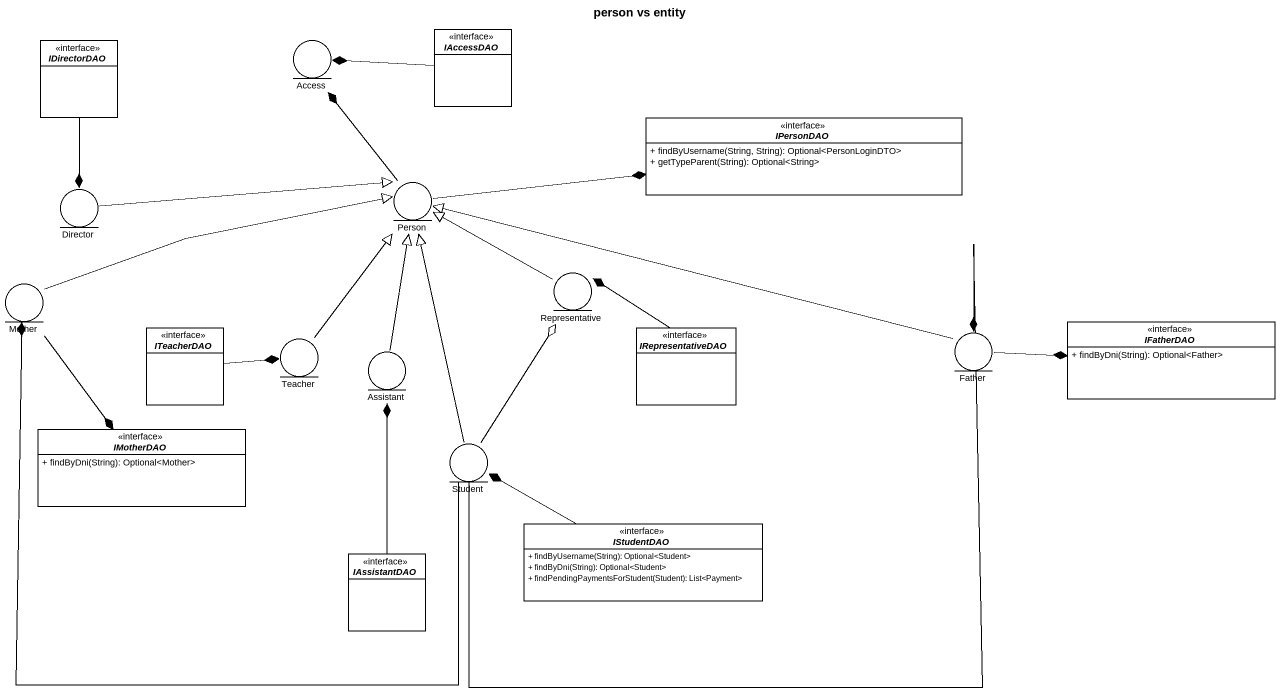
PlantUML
@startuml
title person vs entity
allowmixing
hide circle
hide empty members
skinparam classAttributeIconSize 0
interface IAccessDAO
interface IDirectorDAO
entity Access
interface IPersonDAO {
  + findByUsername(String, String): Optional<PersonLoginDTO>
  + getTypeParent(String): Optional<String>
}
entity "Person" as Person_
entity Director
entity Mother
entity Representative
interface ITeacherDAO
entity Teacher
interface IRepresentativeDAO
entity Father
interface IFatherDAO {
  + findByDni(String): Optional<Father>
}
entity Assistant
interface IMotherDAO {
  + findByDni(String): Optional<Mother>
}
entity Student
interface IStudentDAO {
  + findByUsername(String): Optional<Student>
  + findByDni(String): Optional<Student>
  + findPendingPaymentsForStudent(Student): List<Payment>
}
interface IAssistantDAO
IAccessDAO -left-* Access
IDirectorDAO --* Director
Person_ -up-* Access
Person_ -right-* IPersonDAO
Director -right-|> Person_
Mother -right-|> Person_
Mother --* IMotherDAO
Representative -left-|> Person_
ITeacherDAO -right-* Teacher
Teacher -up-|> Person_
IRepresentativeDAO -left-* Representative
Father -left-|> Person_
Father -right-* IFatherDAO
Assistant -up-|> Person_
Student -up-|> Person_
Student -left-* Mother
Student -up-o Representative
Student -right-* Father
IStudentDAO -left-* Student
IAssistantDAO -up-* Assistant
@enduml
